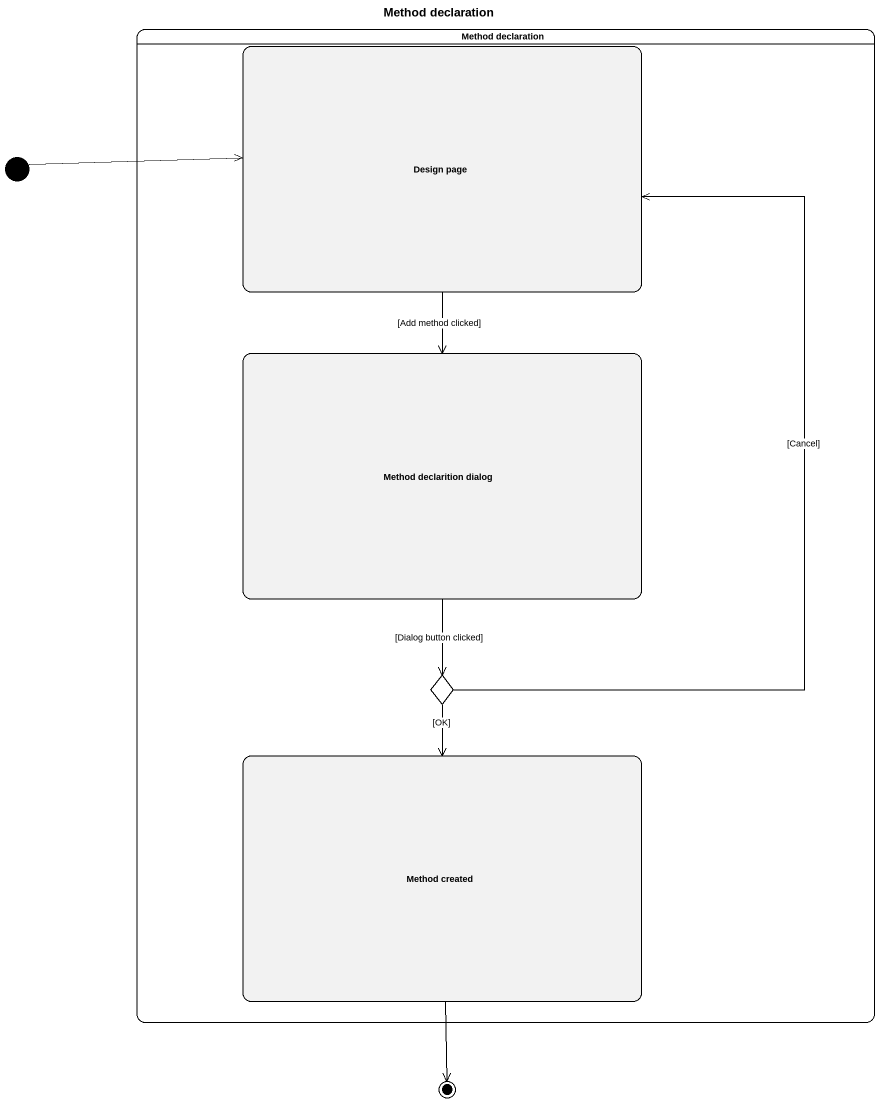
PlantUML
@startuml
title Method declaration
hide empty description
state "Method declaration" as Method_declaration {
  state "Design page" as Design_page
  state "Method declarition dialog" as Method_declarition_dialog
  state choice1 <<choice>>
  state "Method created" as Method_created
}
state initial1 <<start>>
state final1 <<end>>
Design_page --> Method_declarition_dialog : [Add method clicked]
initial1 -right-> Design_page
Method_declarition_dialog --> choice1 : [Dialog button clicked]
choice1 -up-> Design_page : [Cancel]
choice1 --> Method_created : [OK]
Method_created --> final1
@enduml
